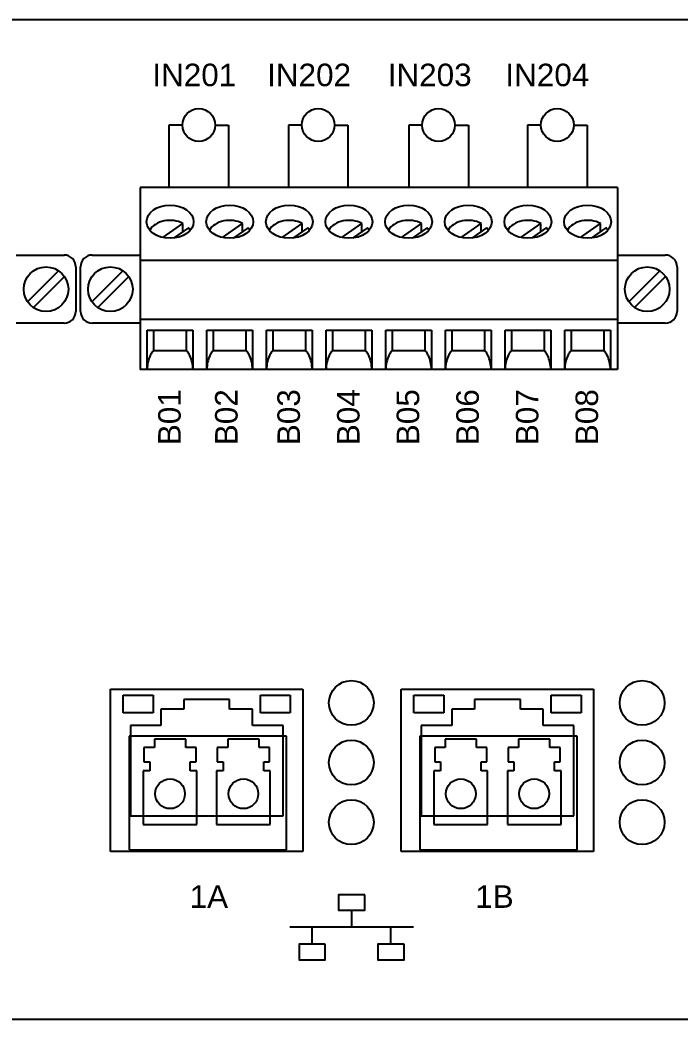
# Model space of a CAD drawing. Extents: x 2 to 47, y 1 to 34.
# Drawn here: x 35.048 to 37.261, y 6.442 to 9.792 of the extents above; entities that cross this region are included whole.
import ezdxf

# ---------------------------------------------------------------- set-up
doc = ezdxf.new("R2010")
doc.units = 0
doc.header["$MEASUREMENT"] = 0
for name, color, linetype in [('4_01__6___2__10-100BASE-T', 7, 'CONTINUOUS'), ('4_02__8___2__100BASE-FX__L', 7, 'CONTINUOUS'), ('5_00______DWG_', 7, 'CONTINUOUS')]:
    doc.layers.add(name, color=color, linetype=linetype)
doc.styles.add('ARIAL', font='arial.ttf')

msp = doc.modelspace()

# ---------------------------------------------------------------- linework, layer by layer
at = {"layer": '4_01__6___2__10-100BASE-T'}
for p, q in [((35.3512, 7.0032), (35.3512, 7.5482)), ((35.3512, 7.5482), (35.9961, 7.5482)), ((35.9961, 7.5482), (35.9961, 7.0032)), ((36.3262, 7.0032), (36.3262, 7.5482)), ((36.3262, 7.5482), (36.9711, 7.5482)), ((36.9711, 7.5482), (36.9711, 7.0032)), ((35.3937, 7.4683), (35.3937, 7.5282)), ((35.3937, 7.5282), (35.4936, 7.5282)), ((35.4936, 7.5282), (35.4936, 7.4683)), ((35.7506, 7.5131), (35.5966, 7.5131)), ((35.5966, 7.5131), (35.5966, 7.481)), ((35.7506, 7.481), (35.7506, 7.5131)), ((35.8536, 7.4683), (35.8536, 7.5282)), ((35.8536, 7.5282), (35.9537, 7.5282)), ((35.9537, 7.5282), (35.9537, 7.4683)), ((36.3687, 7.4683), (36.3687, 7.5282)), ((36.3687, 7.5282), (36.4686, 7.5282)), ((36.4686, 7.5282), (36.4686, 7.4683)), ((36.7256, 7.5131), (36.5716, 7.5131)), ((36.5716, 7.5131), (36.5716, 7.481)), ((36.7256, 7.481), (36.7256, 7.5131)), ((36.8286, 7.4683), (36.8286, 7.5282)), ((36.8286, 7.5282), (36.9287, 7.5282)), ((36.9287, 7.5282), (36.9287, 7.4683)), ((35.5966, 7.481), (35.5202, 7.481)), ((35.5202, 7.481), (35.5202, 7.4263)), ((35.8271, 7.481), (35.7506, 7.481)), ((35.8271, 7.4263), (35.8271, 7.481)), ((36.5716, 7.481), (36.4952, 7.481)), ((36.4952, 7.481), (36.4952, 7.4263)), ((36.8021, 7.481), (36.7256, 7.481)), ((36.8021, 7.4263), (36.8021, 7.481)), ((35.4936, 7.4683), (35.3937, 7.4683)), ((35.9537, 7.4683), (35.8536, 7.4683)), ((36.4686, 7.4683), (36.3687, 7.4683)), ((36.9287, 7.4683), (36.8286, 7.4683)), ((35.5202, 7.4263), (35.4177, 7.4263)), ((35.4177, 7.4263), (35.4177, 7.1231)), ((35.9296, 7.4263), (35.8271, 7.4263)), ((35.9296, 7.1231), (35.9296, 7.4263)), ((36.4952, 7.4263), (36.3927, 7.4263)), ((36.3927, 7.4263), (36.3927, 7.1231)), ((36.9046, 7.4263), (36.8021, 7.4263)), ((36.9046, 7.1231), (36.9046, 7.4263)), ((35.4177, 7.1231), (35.9296, 7.1231)), ((36.3927, 7.1231), (36.9046, 7.1231)), ((35.9961, 7.0032), (35.3512, 7.0032)), ((36.9711, 7.0032), (36.3262, 7.0032))]:
    msp.add_line(p, q, dxfattribs=at)
at = {"layer": '4_02__8___2__100BASE-FX__L'}
for p, q in [((35.9412, 7.3903), (35.4137, 7.3903)), ((35.4137, 7.3903), (35.4137, 7.0098)), ((35.6032, 7.3803), (35.4982, 7.3803)), ((35.4982, 7.3803), (35.4982, 7.3523)), ((35.6032, 7.3523), (35.6032, 7.3803)), ((35.8492, 7.3803), (35.7442, 7.3803)), ((35.7442, 7.3803), (35.7442, 7.3523)), ((35.8492, 7.3523), (35.8492, 7.3803)), ((35.9412, 7.0098), (35.9412, 7.3903)), ((36.9162, 7.3903), (36.3887, 7.3903)), ((36.3887, 7.3903), (36.3887, 7.0098)), ((36.5782, 7.3803), (36.4732, 7.3803)), ((36.4732, 7.3803), (36.4732, 7.3523)), ((36.5782, 7.3523), (36.5782, 7.3803)), ((36.8242, 7.3803), (36.7192, 7.3803)), ((36.7192, 7.3803), (36.7192, 7.3523)), ((36.8242, 7.3523), (36.8242, 7.3803)), ((36.9162, 7.0098), (36.9162, 7.3903)), ((35.4982, 7.3523), (35.4632, 7.3523)), ((35.4632, 7.3523), (35.4632, 7.3043)), ((35.6382, 7.3523), (35.6032, 7.3523)), ((35.6382, 7.3043), (35.6382, 7.3523)), ((35.7442, 7.3523), (35.7092, 7.3523)), ((35.7092, 7.3523), (35.7092, 7.3043)), ((35.8842, 7.3523), (35.8492, 7.3523)), ((35.8842, 7.3043), (35.8842, 7.3523)), ((36.4732, 7.3523), (36.4382, 7.3523)), ((36.4382, 7.3523), (36.4382, 7.3043)), ((36.6132, 7.3523), (36.5782, 7.3523)), ((36.6132, 7.3043), (36.6132, 7.3523)), ((36.7192, 7.3523), (36.6842, 7.3523)), ((36.6842, 7.3523), (36.6842, 7.3043)), ((36.8592, 7.3523), (36.8242, 7.3523)), ((36.8592, 7.3043), (36.8592, 7.3523)), ((35.4632, 7.3043), (35.4827, 7.3043)), ((35.4827, 7.3043), (35.4827, 7.2743)), ((35.6187, 7.2743), (35.6187, 7.3043)), ((35.6187, 7.3043), (35.6382, 7.3043)), ((35.7092, 7.3043), (35.7287, 7.3043)), ((35.7287, 7.3043), (35.7287, 7.2743)), ((35.8647, 7.2743), (35.8647, 7.3043)), ((35.8647, 7.3043), (35.8842, 7.3043)), ((36.4382, 7.3043), (36.4577, 7.3043)), ((36.4577, 7.3043), (36.4577, 7.2743)), ((36.5937, 7.2743), (36.5937, 7.3043)), ((36.5937, 7.3043), (36.6132, 7.3043)), ((36.6842, 7.3043), (36.7037, 7.3043)), ((36.7037, 7.3043), (36.7037, 7.2743)), ((36.8397, 7.2743), (36.8397, 7.3043)), ((36.8397, 7.3043), (36.8592, 7.3043)), ((35.4827, 7.2743), (35.4607, 7.2743)), ((35.4607, 7.2743), (35.4607, 7.0943)), ((35.6407, 7.2743), (35.6187, 7.2743)), ((35.6407, 7.0943), (35.6407, 7.2743)), ((35.7287, 7.2743), (35.7067, 7.2743)), ((35.7067, 7.2743), (35.7067, 7.0943)), ((35.8867, 7.2743), (35.8647, 7.2743)), ((35.8867, 7.0943), (35.8867, 7.2743)), ((36.4577, 7.2743), (36.4357, 7.2743)), ((36.4357, 7.2743), (36.4357, 7.0943)), ((36.6157, 7.2743), (36.5937, 7.2743)), ((36.6157, 7.0943), (36.6157, 7.2743)), ((36.7037, 7.2743), (36.6817, 7.2743)), ((36.6817, 7.2743), (36.6817, 7.0943)), ((36.8617, 7.2743), (36.8397, 7.2743)), ((36.8617, 7.0943), (36.8617, 7.2743)), ((35.4607, 7.0943), (35.6407, 7.0943)), ((35.7067, 7.0943), (35.8867, 7.0943)), ((36.4357, 7.0943), (36.6157, 7.0943)), ((36.6817, 7.0943), (36.8617, 7.0943)), ((35.4137, 7.0098), (35.9412, 7.0098)), ((36.3887, 7.0098), (36.9162, 7.0098))]:
    msp.add_line(p, q, dxfattribs=at)
for centre in [(35.5507, 7.1973), (35.7967, 7.1973), (36.5257, 7.1973), (36.7717, 7.1973)]:
    msp.add_circle(centre, 0.0499, dxfattribs=at)
at = {"layer": '5_00______DWG_'}
for p, q in [((35.5922, 9.4397), (35.5472, 9.4397)), ((35.5472, 9.4397), (35.5472, 9.2298)), ((35.7022, 9.4397), (35.7472, 9.4397)), ((35.7472, 9.4397), (35.7472, 9.2298)), ((35.9924, 9.4397), (35.9474, 9.4397)), ((35.9474, 9.4397), (35.9474, 9.2298)), ((36.1024, 9.4397), (36.1474, 9.4397)), ((36.1474, 9.4397), (36.1474, 9.2298)), ((36.3959, 9.4397), (36.351, 9.4397)), ((36.351, 9.4397), (36.351, 9.2298)), ((36.5059, 9.4397), (36.5509, 9.4397)), ((36.5509, 9.4397), (36.5509, 9.2298)), ((36.7941, 9.4397), (36.7491, 9.4397)), ((36.7491, 9.4397), (36.7491, 9.2298)), ((36.9041, 9.4397), (36.9491, 9.4397)), ((36.9491, 9.4397), (36.9491, 9.2298)), ((37.0507, 9.2298), (35.4507, 9.2298)), ((35.4507, 9.2298), (35.4507, 8.62)), ((37.0507, 9.2298), (37.0507, 8.62)), ((35.5266, 9.0625), (35.5936, 9.1099)), ((35.6123, 9.0955), (35.5627, 9.0605)), ((35.5936, 9.0823), (35.5936, 9.1099)), ((35.7266, 9.0625), (35.7936, 9.1099)), ((35.8123, 9.0955), (35.7627, 9.0605)), ((35.7936, 9.0823), (35.7936, 9.1099)), ((35.9266, 9.0625), (35.9936, 9.1099)), ((36.0123, 9.0955), (35.9627, 9.0605)), ((35.9936, 9.0823), (35.9936, 9.1099)), ((36.1266, 9.0625), (36.1936, 9.1099)), ((36.2123, 9.0955), (36.1627, 9.0605)), ((36.1936, 9.0823), (36.1936, 9.1099)), ((36.3266, 9.0625), (36.3936, 9.1099)), ((36.4123, 9.0955), (36.3627, 9.0605)), ((36.3936, 9.0823), (36.3936, 9.1099)), ((36.5266, 9.0625), (36.5936, 9.1099)), ((36.6123, 9.0955), (36.5627, 9.0605)), ((36.5936, 9.0823), (36.5936, 9.1099)), ((36.7266, 9.0625), (36.7936, 9.1099)), ((36.8123, 9.0955), (36.7627, 9.0605)), ((36.7936, 9.0823), (36.7936, 9.1099)), ((36.9266, 9.0625), (36.9936, 9.1099)), ((37.0123, 9.0955), (36.9627, 9.0605)), ((36.9936, 9.0823), (36.9936, 9.1099)), ((35.0349, 9.0038), (35.1955, 9.0038)), ((35.29, 9.0038), (35.4507, 9.0038)), ((37.0507, 8.9854), (35.4507, 8.9854)), ((37.0507, 9.0038), (37.2113, 9.0038)), ((35.0732, 8.8471), (35.1771, 8.951)), ((35.2349, 8.9644), (35.2349, 8.8148)), ((35.2507, 8.8148), (35.2507, 8.9644)), ((35.2889, 8.8471), (35.3929, 8.951)), ((37.0889, 8.8471), (37.1929, 8.951)), ((37.2507, 8.9644), (37.2507, 8.8148)), ((35.1966, 8.9316), (35.0926, 8.8276)), ((35.4124, 8.9316), (35.3084, 8.8276)), ((37.2124, 8.9316), (37.1084, 8.8276)), ((35.4507, 8.7884), (37.0507, 8.7884)), ((35.1955, 8.7754), (35.0349, 8.7754)), ((35.4507, 8.7754), (35.29, 8.7754)), ((35.4739, 8.7524), (35.6274, 8.7524)), ((35.4739, 8.62), (35.4739, 8.7524)), ((35.4956, 8.7524), (35.4956, 8.684)), ((35.6058, 8.684), (35.6058, 8.7524)), ((35.6274, 8.7524), (35.6274, 8.62)), ((35.6739, 8.7524), (35.8274, 8.7524)), ((35.6739, 8.62), (35.6739, 8.7524)), ((35.6956, 8.7524), (35.6956, 8.684)), ((35.8058, 8.684), (35.8058, 8.7524)), ((35.8274, 8.7524), (35.8274, 8.62)), ((35.8739, 8.7524), (36.0274, 8.7524)), ((35.8739, 8.62), (35.8739, 8.7524)), ((35.8956, 8.7524), (35.8956, 8.684)), ((36.0058, 8.684), (36.0058, 8.7524)), ((36.0274, 8.7524), (36.0274, 8.62)), ((36.0739, 8.7524), (36.2274, 8.7524)), ((36.0739, 8.62), (36.0739, 8.7524)), ((36.0956, 8.7524), (36.0956, 8.684)), ((36.2058, 8.684), (36.2058, 8.7524)), ((36.2274, 8.7524), (36.2274, 8.62)), ((36.2739, 8.7524), (36.4274, 8.7524)), ((36.2739, 8.62), (36.2739, 8.7524)), ((36.2956, 8.7524), (36.2956, 8.684)), ((36.4058, 8.684), (36.4058, 8.7524)), ((36.4274, 8.7524), (36.4274, 8.62)), ((36.4739, 8.7524), (36.6274, 8.7524)), ((36.4739, 8.62), (36.4739, 8.7524)), ((36.4956, 8.7524), (36.4956, 8.684)), ((36.6058, 8.684), (36.6058, 8.7524)), ((36.6274, 8.7524), (36.6274, 8.62)), ((36.6739, 8.7524), (36.8274, 8.7524)), ((36.6739, 8.62), (36.6739, 8.7524)), ((36.6956, 8.7524), (36.6956, 8.684)), ((36.8058, 8.684), (36.8058, 8.7524)), ((36.8274, 8.7524), (36.8274, 8.62)), ((36.8739, 8.7524), (37.0274, 8.7524)), ((36.8739, 8.62), (36.8739, 8.7524)), ((36.8956, 8.7524), (36.8956, 8.684)), ((37.0058, 8.684), (37.0058, 8.7524)), ((37.0274, 8.7524), (37.0274, 8.62)), ((37.2113, 8.7754), (37.0507, 8.7754)), ((35.4925, 8.6803), (35.4956, 8.684)), ((35.4956, 8.684), (35.6058, 8.684)), ((35.6058, 8.684), (35.6088, 8.6803)), ((35.6925, 8.6803), (35.6956, 8.684)), ((35.6956, 8.684), (35.8058, 8.684)), ((35.8058, 8.684), (35.8088, 8.6803)), ((35.8925, 8.6803), (35.8956, 8.684)), ((35.8956, 8.684), (36.0058, 8.684)), ((36.0058, 8.684), (36.0088, 8.6803)), ((36.0925, 8.6803), (36.0956, 8.684)), ((36.0956, 8.684), (36.2058, 8.684)), ((36.2058, 8.684), (36.2088, 8.6803)), ((36.2925, 8.6803), (36.2956, 8.684)), ((36.2956, 8.684), (36.4058, 8.684)), ((36.4058, 8.684), (36.4088, 8.6803)), ((36.4925, 8.6803), (36.4956, 8.684)), ((36.4956, 8.684), (36.6058, 8.684)), ((36.6058, 8.684), (36.6088, 8.6803)), ((36.6925, 8.6803), (36.6956, 8.684)), ((36.6956, 8.684), (36.8058, 8.684)), ((36.8058, 8.684), (36.8088, 8.6803)), ((36.8925, 8.6803), (36.8956, 8.684)), ((36.8956, 8.684), (37.0058, 8.684)), ((37.0058, 8.684), (37.0088, 8.6803)), ((35.4857, 8.6691), (35.4845, 8.6665)), ((35.6169, 8.6665), (35.6156, 8.6691)), ((35.6857, 8.6691), (35.6845, 8.6665)), ((35.8169, 8.6665), (35.8156, 8.6691)), ((35.8857, 8.6691), (35.8845, 8.6665)), ((36.0169, 8.6665), (36.0156, 8.6691)), ((36.0857, 8.6691), (36.0845, 8.6665)), ((36.2169, 8.6665), (36.2156, 8.6691)), ((36.2857, 8.6691), (36.2845, 8.6665)), ((36.4169, 8.6665), (36.4156, 8.6691)), ((36.4857, 8.6691), (36.4845, 8.6665)), ((36.6169, 8.6665), (36.6156, 8.6691)), ((36.6857, 8.6691), (36.6845, 8.6665)), ((36.8169, 8.6665), (36.8156, 8.6691)), ((36.8857, 8.6691), (36.8845, 8.6665)), ((37.0169, 8.6665), (37.0156, 8.6691)), ((37.0507, 8.62), (35.4507, 8.62))]:
    msp.add_line(p, q, dxfattribs=at)
msp.add_lwpolyline([(43.6802, 6.5322), (43.6802, 9.7019, 0.414214), (43.5901, 9.792), (26.5203, 9.792, 0.414214), (26.4301, 9.7019), (26.4301, 6.5322, 0.414214), (26.5203, 6.442), (43.5901, 6.442, 0.414214)], format="xyb", close=True, dxfattribs=at)
for points in [[(36.2034, 6.8587), (36.1156, 6.8587), (36.1156, 6.8065), (36.2034, 6.8065)], [(36.0714, 6.6929), (35.9836, 6.6929), (35.9836, 6.6406), (36.0714, 6.6406)], [(36.3355, 6.6929), (36.2476, 6.6929), (36.2476, 6.6406), (36.3355, 6.6406)]]:
    msp.add_lwpolyline(points, close=True, dxfattribs=at)
for points in [[(36.1595, 6.8065), (36.1595, 6.7497)], [(36.3667, 6.7497), (35.9523, 6.7497)], [(36.0275, 6.6929), (36.0275, 6.7497)], [(36.2915, 6.6929), (36.2915, 6.7497)]]:
    msp.add_lwpolyline(points, dxfattribs=at)
for centre, radius in [((35.6472, 9.4397), 0.055), ((36.0474, 9.4398), 0.055), ((36.4509, 9.4397), 0.055), ((36.8491, 9.4398), 0.055), ((35.1349, 8.8893), 0.0748), ((35.3507, 8.8893), 0.0748), ((37.1507, 8.8893), 0.0748), ((36.1586, 7.502), 0.075), ((37.1336, 7.502), 0.075), ((36.1586, 7.302), 0.075), ((37.1336, 7.302), 0.075), ((36.1586, 7.102), 0.075), ((37.1336, 7.102), 0.075)]:
    msp.add_circle(centre, radius, dxfattribs=at)
for centre, start, end in [((35.1955, 8.9644), 359.9998, 90.0002), ((35.29, 8.9644), 90, 180), ((37.2113, 8.9644), 0, 90), ((35.1955, 8.8148), 269.9997, 0.0003), ((35.29, 8.8148), 180, 270), ((37.2113, 8.8148), 270, 0)]:
    msp.add_arc(centre, 0.0394, start, end, dxfattribs=at)
for centre in [(35.5507, 9.1155), (35.7507, 9.1155), (35.9507, 9.1155), (36.1507, 9.1155), (36.3507, 9.1155), (36.5507, 9.1155), (36.7507, 9.1155), (36.9507, 9.1155)]:
    msp.add_ellipse(centre, major_axis=(-0.0787, 0), ratio=0.707103, dxfattribs=at)
for centre, major_axis, ratio, start_param, end_param in [((35.5507, 9.0644), (-0.0744, 0), 0.748604, 4.097376, 5.860479), ((35.7507, 9.0644), (-0.0744, 0), 0.748604, 4.097376, 5.860479), ((35.9507, 9.0644), (-0.0744, 0), 0.748604, 4.097376, 5.860479), ((36.1507, 9.0644), (-0.0744, 0), 0.748604, 4.097376, 5.860479), ((36.3507, 9.0644), (-0.0744, 0), 0.748604, 4.097376, 5.860479), ((36.5507, 9.0644), (-0.0744, 0), 0.748604, 4.097376, 5.860479), ((36.7507, 9.0644), (-0.0744, 0), 0.748604, 4.097376, 5.860479), ((36.9507, 9.0644), (-0.0744, 0), 0.748604, 4.097376, 5.860479), ((35.5507, 9.0644), (-0.0744, 0), 0.748604, 3.564299, 3.735516), ((35.7507, 9.0644), (-0.0744, 0), 0.748604, 3.564299, 3.735516), ((35.9507, 9.0644), (-0.0744, 0), 0.748604, 3.564299, 3.735516), ((36.1507, 9.0644), (-0.0744, 0), 0.748604, 3.564299, 3.735516), ((36.3507, 9.0644), (-0.0744, 0), 0.748604, 3.564299, 3.735516), ((36.5507, 9.0644), (-0.0744, 0), 0.748604, 3.564299, 3.735516), ((36.7507, 9.0644), (-0.0744, 0), 0.748604, 3.564299, 3.735516), ((36.9507, 9.0644), (-0.0744, 0), 0.748604, 3.564299, 3.735516), ((35.4925, 8.6664), (0.0092, 0.0194), 0.341999, 0.946273, 1.591444), ((35.6088, 8.6664), (-0.0092, 0.0194), 0.341999, 4.691742, 5.336912), ((35.6925, 8.6664), (0.0092, 0.0194), 0.341999, 0.946273, 1.591444), ((35.8088, 8.6664), (-0.0092, 0.0194), 0.341999, 4.691742, 5.336912), ((35.8925, 8.6664), (0.0092, 0.0194), 0.341999, 0.946273, 1.591444), ((36.0088, 8.6664), (-0.0092, 0.0194), 0.341999, 4.691742, 5.336912), ((36.0925, 8.6664), (0.0092, 0.0194), 0.341999, 0.946273, 1.591444), ((36.2088, 8.6664), (-0.0092, 0.0194), 0.341999, 4.691742, 5.336912), ((36.2925, 8.6664), (0.0092, 0.0194), 0.341999, 0.946273, 1.591444), ((36.4088, 8.6664), (-0.0092, 0.0194), 0.341999, 4.691742, 5.336912), ((36.4925, 8.6664), (0.0092, 0.0194), 0.341999, 0.946273, 1.591444), ((36.6088, 8.6664), (-0.0092, 0.0194), 0.341999, 4.691742, 5.336912), ((36.6925, 8.6664), (0.0092, 0.0194), 0.341999, 0.946273, 1.591444), ((36.8088, 8.6664), (-0.0092, 0.0194), 0.341999, 4.691742, 5.336912), ((36.8925, 8.6664), (0.0092, 0.0194), 0.341999, 0.946273, 1.591444), ((37.0088, 8.6664), (-0.0092, 0.0194), 0.341999, 4.691742, 5.336912), ((35.5526, 8.6177), (0, 0.0976), 0.806918, 1.047198, 1.547108), ((35.5487, 8.6177), (0, 0.0976), 0.806918, 4.736077, 5.235988), ((35.7526, 8.6177), (0, 0.0976), 0.806918, 1.047198, 1.547108), ((35.7487, 8.6177), (0, 0.0976), 0.806918, 4.736077, 5.235988), ((35.9526, 8.6177), (0, 0.0976), 0.806918, 1.047198, 1.547108), ((35.9487, 8.6177), (0, 0.0976), 0.806918, 4.736077, 5.235988), ((36.1526, 8.6177), (0, 0.0976), 0.806918, 1.047198, 1.547108), ((36.1487, 8.6177), (0, 0.0976), 0.806918, 4.736077, 5.235988), ((36.3526, 8.6177), (0, 0.0976), 0.806918, 1.047198, 1.547108), ((36.3487, 8.6177), (0, 0.0976), 0.806918, 4.736077, 5.235988), ((36.5526, 8.6177), (0, 0.0976), 0.806918, 1.047198, 1.547108), ((36.5487, 8.6177), (0, 0.0976), 0.806918, 4.736077, 5.235988), ((36.7526, 8.6177), (0, 0.0976), 0.806918, 1.047198, 1.547108), ((36.7487, 8.6177), (0, 0.0976), 0.806918, 4.736077, 5.235988), ((36.9526, 8.6177), (0, 0.0976), 0.806918, 1.047198, 1.547108), ((36.9487, 8.6177), (0, 0.0976), 0.806918, 4.736077, 5.235988)]:
    msp.add_ellipse(centre, major_axis=major_axis, ratio=ratio, start_param=start_param, end_param=end_param, dxfattribs=at)

# ---------------------------------------------------------------- texts
at = {"layer": '5_00______DWG_', "style": 'ARIAL'}
for s, p in [('IN201', (35.4911, 9.57)), ('IN202', (35.8761, 9.57)), ('IN203', (36.2804, 9.57)), ('IN204', (36.6749, 9.57)), ('1A', (35.6163, 6.8148)), ('1B', (36.5738, 6.8148))]:
    msp.add_text(s, height=0.07556, dxfattribs=at).set_placement(p)
for s, p in [('B01', (35.5864, 8.3662)), ('B02', (35.7772, 8.3662)), ('B03', (35.9862, 8.3662)), ('B04', (36.1862, 8.3662)), ('B05', (36.3861, 8.3662)), ('B06', (36.586, 8.3662)), ('B07', (36.7859, 8.3662)), ('B08', (36.9859, 8.3662))]:
    msp.add_text(s, height=0.07556, rotation=90, dxfattribs=at).set_placement(p)

doc.saveas('drawing.dxf')
